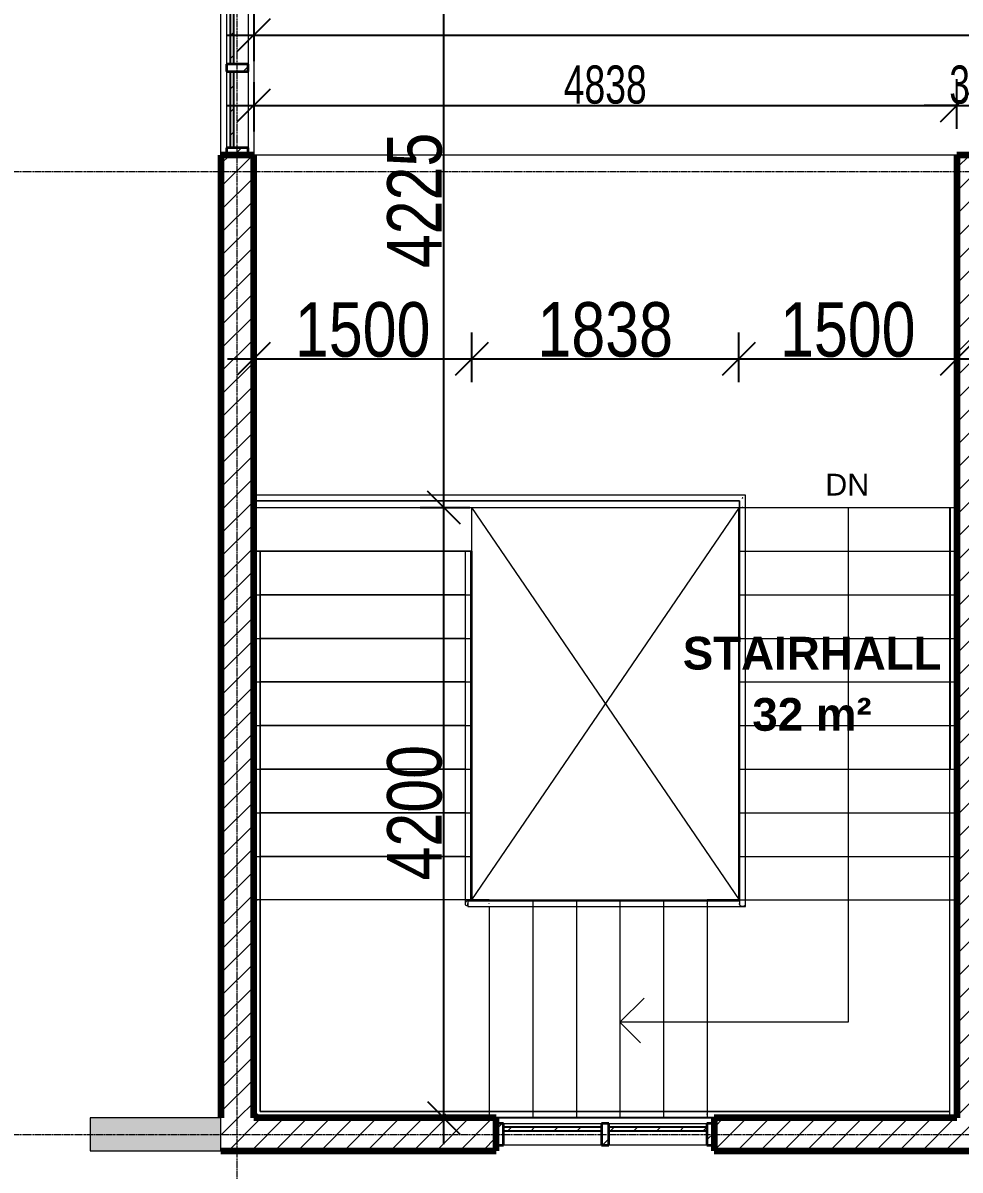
# Model space of a CAD drawing. Header units: millimetres. Extents: x -35190 to 411743, y -233114 to 23872.
# Drawn here: x 235138 to 241586, y -10577 to -2685 of the extents above; entities that cross this region are included whole.
import ezdxf

# ---------------------------------------------------------------- set-up
doc = ezdxf.new("R2010")
doc.units = ezdxf.units.MM
doc.linetypes.add('Grid Line', pattern=[22.225, 12.7, -3.175, 3.175, -3.175])
doc.linetypes.add('Overhead', pattern=[3.96875, 2.38125, -1.5875])
for name, color, linetype, lineweight in [('A-ANNO-DIMS', 211, 'Continuous', 9), ('A-AREA', 32, 'Continuous', 18), ('A-AREA-IDEN', 2, 'Continuous', 9), ('A-DETL-GENF', 92, 'Continuous', 18), ('A-DETL-THIN', 151, 'Continuous', 18), ('A-FLOR', 192, 'Continuous', 18), ('A-FLOR-HRAL', 11, 'Continuous', 18), ('A-GLAZ-CURT', 52, 'Continuous', 18), ('A-GLAZ-CWMG', 51, 'Continuous', 18), ('A-WALL', 113, 'Continuous', 18), ('A-WALL-PATT', 111, 'Continuous', 18), ('G-ANNO-TEXT', 231, 'Continuous', 9), ('S-GRID', 1, 'Continuous', 9), ('S-STRS', 31, 'Continuous', 18)]:
    doc.layers.add(name, color=color, linetype=linetype, lineweight=lineweight)
doc.styles.add('Arial_3', font='arial.ttf', dxfattribs={"width": 0.8, "height": 375})
doc.styles.add('Arial_6', font='arial.ttf', dxfattribs={"height": 525})
doc.styles.add('Arial_8', font='arial.ttf', dxfattribs={"width": 0.7, "height": 262.5})
doc.styles.add('Arial_B', font='arialbd.ttf', dxfattribs={"height": 225})
doc.dimstyles.new('main_4_5mm', dxfattribs={"dimscale": 304.8, "dimtxt": 382.597275, "dimasz": 0.738189, "dimexe": 0.590551, "dimexo": 0.0625, "dimgap": 0.024606, "dimtad": 1, "dimdec": 0, "dimzin": 0, "dimdsep": 46, "dimtxsty": 'Arial_3', "dimblk1": 'OBLIQUE', "dimblk2": 'OBLIQUE', "dimsah": 1, "dimcen": 0.09, "dimdle": 0.590551, "dimazin": 0, "dimtfac": 1, "dimtdec": 4, "dimtix": 1, "dimtmove": 0, "dimatfit": 3, "dimfxl": 0.590551, "dimfxlon": 1, "dimtvp": 1, "dimtolj": 1, "dimtzin": 0, "dimarcsym": 2})
doc.dimstyles.new('small_3_5mm', dxfattribs={"dimscale": 304.8, "dimtxt": 267.818092, "dimasz": 0.738189, "dimexe": 0.590551, "dimexo": 0.0625, "dimgap": 0.024606, "dimtad": 1, "dimdec": 0, "dimzin": 0, "dimdsep": 46, "dimtxsty": 'Arial_8', "dimblk1": 'OBLIQUE', "dimblk2": 'OBLIQUE', "dimsah": 1, "dimcen": 0.09, "dimdle": 0.590551, "dimazin": 0, "dimtfac": 1, "dimtdec": 4, "dimtix": 1, "dimtmove": 0, "dimatfit": 3, "dimfxl": 0.590551, "dimfxlon": 1, "dimtvp": 1, "dimtolj": 1, "dimtzin": 0, "dimarcsym": 2})
pattern_1 = [(45, (247326.97, -1578.69), (-79.5495, 79.5495), [])]

# ---------------------------------------------------------------- blocks, each defined once
blk = doc.blocks.new('System Panel - Glazed-725069-SECOND FLOOR')
at = {"layer": 'A-GLAZ-CURT'}
h = blk.add_hatch(dxfattribs=at)
h.set_pattern_fill('FP_6', color=256, style=0, pattern_type=2)
h.set_pattern_definition([(315, (1702.82, -10713.6), (79.5495, 79.5495), [])])
h.paths.add_polyline_path([(-262.5, 24.5), (262.5, 24.5), (262.5, 49.5), (-262.5, 49.5)])
at = {"layer": 'A-GLAZ-CURT', "lineweight": 25}
for p, q in [((262.5, 49.5), (-262.5, 49.5)), ((-262.5, 49.5), (-262.5, 24.5)), ((-262.5, 24.5), (262.5, 24.5)), ((262.5, 24.5), (262.5, 49.5))]:
    blk.add_line(p, q, dxfattribs=at)
blk = doc.blocks.new('System Panel - Glazed-725070-SECOND FLOOR')
at = {"layer": 'A-GLAZ-CURT'}
h = blk.add_hatch(dxfattribs=at)
h.set_pattern_fill('FP_7', color=256, style=0, pattern_type=2)
h.set_pattern_definition([(315, (1115.32, -10713.6), (79.5495, 79.5495), [])])
h.paths.add_polyline_path([(-275, 24.5), (275, 24.5), (275, 49.5), (-275, 49.5)])
at = {"layer": 'A-GLAZ-CURT', "lineweight": 25}
for p, q in [((275, 49.5), (-275, 49.5)), ((-275, 49.5), (-275, 24.5)), ((-275, 24.5), (275, 24.5)), ((275, 24.5), (275, 49.5))]:
    blk.add_line(p, q, dxfattribs=at)
blk = doc.blocks.new('Rectangular Mullion - 50 x 150mm-723573-SECOND FLOOR')
at = {"layer": 'A-GLAZ-CWMG'}
for p, q in [((-10788.6, -1440.3), (-10788.6, -1965.3)), ((-10638.6, -1440.3), (-10638.6, -1965.3))]:
    blk.add_line(p, q, dxfattribs=at)
blk = doc.blocks.new('Rectangular Mullion - 50 x 150mm-723960-SECOND FLOOR')
at = {"layer": 'A-GLAZ-CWMG'}
for p, q in [((-10788.6, -840.3), (-10788.6, -1390.3)), ((-10638.6, -840.3), (-10638.6, -1390.3))]:
    blk.add_line(p, q, dxfattribs=at)
blk = doc.blocks.new('Rectangular Mullion - 50 x 150mm-725067-SECOND FLOOR')
at = {"layer": 'A-GLAZ-CWMG'}
h = blk.add_hatch(dxfattribs=at)
h.set_pattern_fill('FP_9', color=256, style=0, pattern_type=2)
h.set_pattern_definition([(45, (1415.32, 10713.6), (-79.5495, 79.5495), [])])
h.paths.add_polyline_path([(-25, 75), (25, 75), (25, -75), (-25, -75)])
at = {"layer": 'A-GLAZ-CWMG', "lineweight": 35}
for p, q in [((-25, 75), (25, 75)), ((-25, -75), (-25, 75)), ((25, 75), (25, -75)), ((25, -75), (-25, -75))]:
    blk.add_line(p, q, dxfattribs=at)
blk = doc.blocks.new('Railing - Railing-466954-SECOND FLOOR')
at = {"layer": 'A-FLOR-HRAL'}
blk.add_line((-9141.5, -7176.5), (-9141.5, -7180.7), dxfattribs=at)
blk.add_line((-9141.5, -7176.5), (-9141.5, -7180.7), dxfattribs=at)
blk.add_line((-9141.5, -7176.5), (-9141.5, -7180.7), dxfattribs=at)
blk.add_line((-9141.5, -7176.5), (-9141.5, -7180.7), dxfattribs=at)
blk = doc.blocks.new('Top Rail Type - Top Rail_Internal_-466970-SECOND FLOOR')
at = {"layer": 'A-FLOR-HRAL'}
for p, q in [((-5809, -4440.3), (-5809, -6246)), ((-5769, -6246), (-5769, -4440.3)), ((-10595.7, -4740.3), (-10595.7, -7145)), ((-10555.7, -7145), (-10555.7, -4740.3)), ((-10595.7, -7145), (-10595.7, -8634.9)), ((-10555.7, -8594.9), (-10555.7, -7145)), ((-9280.5, -8594.9), (-10555.7, -8594.9)), ((-8972.2, -8594.9), (-9276.4, -8594.9)), ((-7476.4, -8594.9), (-8972.2, -8594.9)), ((-5813.1, -8594.9), (-7476.4, -8594.9)), ((-10595.7, -8634.9), (-9280.5, -8634.9)), ((-9276.4, -8634.9), (-8972.2, -8634.9)), ((-8972.2, -8634.9), (-7476.4, -8634.9)), ((-7476.4, -8634.9), (-5813.1, -8634.9))]:
    blk.add_line(p, q, dxfattribs=at)
at = {"layer": 'A-FLOR-HRAL', "flags": 128}
for points in [[(-5791.1, -4440.3), (-5789, -4440.3), (-5786.9, -4440.3)], [(-10577.8, -4740.3), (-10575.7, -4740.3), (-10573.6, -4740.3)]]:
    blk.add_lwpolyline(points, dxfattribs=at)
at = {"layer": 'A-FLOR-HRAL'}
for points in [[(-10577.8, -7140.3), (-10577.1, -7140.3), (-10575.7, -7140.3), (-10574.3, -7140.3), (-10573.6, -7140.3)], [(-9281.1, -8617), (-9281.1, -8616.3), (-9281.1, -8614.9), (-9281.1, -8613.5), (-9281.1, -8612.8)], [(-7481.1, -8617), (-7481.1, -8616.3), (-7481.1, -8614.9), (-7481.1, -8613.5), (-7481.1, -8612.8)]]:
    blk.add_open_spline(points, degree=3, dxfattribs=at)
blk.add_open_spline([(-10578, -8617.3), (-10577.7, -8616.9), (-10576.9, -8616.1), (-10575.7, -8614.9), (-10574.5, -8613.7), (-10573.7, -8612.9), (-10573.4, -8612.6)], degree=3, knots=[0.46272837, 0.46272837, 0.46272837, 0.46272837, 0.47916667, 0.5, 0.52083333, 0.53727163, 0.53727163, 0.53727163, 0.53727163], dxfattribs=at)
blk = doc.blocks.new('Top Rail Type - Top Rail_Internal_-V8-SECOND FLOOR')
at = {"layer": 'A-FLOR-HRAL'}
for p, q in [((-5809, -4440.3), (-5769, -4440.3)), ((-5809, -6240.3), (-5809, -4440.3)), ((-5769, -6240.3), (-5769, -4440.3)), ((-10555.7, -4740.3), (-10595.7, -4740.3)), ((-10595.7, -4740.3), (-10595.7, -7140.3)), ((-10555.7, -4740.3), (-10555.7, -7140.3)), ((-10595.7, -7140.3), (-10595.7, -8634.9)), ((-10555.7, -7140.3), (-10555.7, -8594.9)), ((-10555.7, -8594.9), (-9281.1, -8594.9)), ((-9281.1, -8594.9), (-7481.1, -8594.9)), ((-7481.1, -8594.9), (-5813.1, -8594.9)), ((-10595.7, -8634.9), (-9281.1, -8634.9)), ((-9281.1, -8634.9), (-7481.1, -8634.9)), ((-7481.1, -8634.9), (-5813.1, -8634.9))]:
    blk.add_line(p, q, dxfattribs=at)
blk = doc.blocks.new('Top Rail Type - Top Rail_Internal_-466989-SECOND FLOOR')
at = {"layer": 'A-FLOR-HRAL'}
for p, q in [((-7218.2, -4354.9), (-10601.1, -4354.9)), ((-10601.1, -4394.9), (-7258.2, -4394.9)), ((-7258.2, -4394.9), (-7258.2, -4435.6)), ((-7218.2, -4435.6), (-7218.2, -4354.9)), ((-7258.2, -4435.6), (-7258.2, -7165.7)), ((-7218.2, -7165.7), (-7218.2, -4435.6)), ((-9146.5, -4740.3), (-9146.5, -7167.4)), ((-9106.5, -7145.7), (-9106.5, -4740.3)), ((-8969.1, -7145.7), (-9099.4, -7145.7)), ((-7476.4, -7145.7), (-8969.1, -7145.7)), ((-7258.2, -7145.7), (-7476.4, -7145.7)), ((-9118.3, -7185.7), (-8969.1, -7185.7)), ((-8969.1, -7185.7), (-7476.4, -7185.7)), ((-7476.4, -7185.7), (-7238.2, -7185.7))]:
    blk.add_line(p, q, dxfattribs=at)
at = {"layer": 'A-FLOR-HRAL', "flags": 128}
for points in [[(-9128.6, -4740.3), (-9126.5, -4740.3), (-9124.4, -4740.3)], [(-9124.4, -7139.4), (-9126.5, -7140.3), (-9131.7, -7143.4), (-9136.5, -7147.4), (-9140.6, -7152.2), (-9143.8, -7157.3), (-9145.8, -7162.5), (-9146.5, -7167.4)], [(-9146.5, -7167.4), (-9145.8, -7171.6), (-9143.8, -7174.9), (-9140.6, -7177.1), (-9136.5, -7177.9), (-9131.7, -7177.4), (-9128.7, -7176.5)], [(-9126.6, -7182.2), (-9128, -7179.9), (-9128.8, -7175.7), (-9128.3, -7170.9), (-9126.5, -7165.7), (-9125.7, -7164.1)], [(-9106.8, -7145.6), (-9107.2, -7144.3), (-9109.2, -7141), (-9110, -7140.2)], [(-7258.2, -7165.7), (-7257.5, -7170.9), (-7255.5, -7175.7), (-7252.3, -7179.9), (-7248.2, -7183), (-7243.4, -7185), (-7238.2, -7185.7)], [(-7224.1, -7179.9), (-7228.2, -7183), (-7233, -7185), (-7238.2, -7185.7), (-7243.4, -7185), (-7248.2, -7183), (-7252.3, -7179.9), (-7255.5, -7175.7), (-7257.5, -7170.9), (-7258.2, -7165.7)], [(-7238.2, -7185.7), (-7233, -7185), (-7228.2, -7183), (-7224.1, -7179.9)]]:
    blk.add_lwpolyline(points, dxfattribs=at)
at = {"layer": 'A-FLOR-HRAL'}
blk.add_open_spline([(-7235.9, -4372.6), (-7236.2, -4372.9), (-7237, -4373.7), (-7238.2, -4374.9), (-7239.4, -4376.1), (-7240.2, -4376.9), (-7240.5, -4377.3)], degree=3, knots=[0.46272837, 0.46272837, 0.46272837, 0.46272837, 0.47916667, 0.5, 0.52083333, 0.53727163, 0.53727163, 0.53727163, 0.53727163], dxfattribs=at)
for points in [[(-7236.1, -4440.3), (-7236.8, -4440.3), (-7238.2, -4440.3), (-7239.6, -4440.3), (-7240.3, -4440.3)], [(-8981, -7167.8), (-8981.1, -7167.1), (-8981.1, -7165.7), (-8981.1, -7164.3), (-8981, -7163.6)], [(-7481.1, -7167.8), (-7481.1, -7167.1), (-7481.1, -7165.7), (-7481.1, -7164.3), (-7481.1, -7163.6)]]:
    blk.add_open_spline(points, degree=3, dxfattribs=at)
blk = doc.blocks.new('Top Rail Type - Top Rail_Internal_-V9-SECOND FLOOR')
at = {"layer": 'A-FLOR-HRAL'}
for p, q in [((-7218.2, -4354.9), (-10601.1, -4354.9)), ((-7258.2, -4394.9), (-10601.1, -4394.9)), ((-7258.2, -4440.3), (-7258.2, -4394.9)), ((-7218.2, -4440.3), (-7218.2, -4354.9)), ((-7258.2, -7145.7), (-7258.2, -4440.3)), ((-7218.2, -7185.7), (-7218.2, -4440.3)), ((-9106.5, -4740.3), (-9146.5, -4740.3)), ((-9146.5, -4740.3), (-9146.5, -7140.3)), ((-9106.5, -4740.3), (-9106.5, -7140.3)), ((-9106.5, -7140.3), (-9146.5, -7140.3)), ((-9126.5, -7145.7), (-9126.5, -7185.7)), ((-9126.5, -7145.7), (-8981.1, -7145.7)), ((-8981.1, -7145.7), (-7481.1, -7145.7)), ((-7481.1, -7145.7), (-7258.2, -7145.7)), ((-9126.5, -7185.7), (-8981.1, -7185.7)), ((-8981.1, -7185.7), (-7481.1, -7185.7)), ((-7481.1, -7185.7), (-7218.2, -7185.7))]:
    blk.add_line(p, q, dxfattribs=at)
blk = doc.blocks.new('Rectangular Mullion - 50 x 150mm-725090-SECOND FLOOR')
at = {"layer": 'A-GLAZ-CWMG'}
h = blk.add_hatch(dxfattribs=at)
h.set_pattern_fill('FP_10', color=256, style=0, pattern_type=2)
h.set_pattern_definition([(225, (-8932.34, -8752.82), (79.5495, -79.5495), [])])
h.paths.add_polyline_path([(0, 75), (-50, 75), (-50, -75), (0, -75), (0, -0.8)])
at = {"layer": 'A-GLAZ-CWMG', "lineweight": 35}
for p, q in [((0, 75), (-50, 75)), ((-50, 75), (-50, -75)), ((0, -75), (0, 75)), ((-50, -75), (0, -75))]:
    blk.add_line(p, q, dxfattribs=at)
blk = doc.blocks.new('System Panel - Glazed-725093-SECOND FLOOR')
at = {"layer": 'A-GLAZ-CURT'}
h = blk.add_hatch(dxfattribs=at)
h.set_pattern_fill('FP_11', color=256, style=0, pattern_type=2)
h.set_pattern_definition([(45, (8544.84, 8752.82), (-79.5495, 79.5495), [])])
h.paths.add_polyline_path([(337.5, 24.5), (337.5, 49.5), (-337.5, 49.5), (-337.5, 24.5), (-72.4, 24.5)])
at = {"layer": 'A-GLAZ-CURT', "lineweight": 25}
for p, q in [((337.5, 49.5), (-337.5, 49.5)), ((-337.5, 49.5), (-337.5, 24.5)), ((-337.5, 24.5), (337.5, 24.5)), ((337.5, 24.5), (337.5, 49.5))]:
    blk.add_line(p, q, dxfattribs=at)
blk = doc.blocks.new('Rectangular Mullion - 50 x 150mm-725094-SECOND FLOOR')
at = {"layer": 'A-GLAZ-CWMG'}
h = blk.add_hatch(dxfattribs=at)
h.set_pattern_fill('FP_12', color=256, style=0, pattern_type=2)
h.set_pattern_definition([(315, (7432.35, -8752.82), (79.5495, 79.5495), [])])
h.paths.add_polyline_path([(-50, 75), (0, 75), (0, -75), (-50, -75), (-50, -0.8)])
at = {"layer": 'A-GLAZ-CWMG', "lineweight": 35}
for p, q in [((-50, 75), (0, 75)), ((-50, -75), (-50, 75)), ((0, 75), (0, -75)), ((0, -75), (-50, -75))]:
    blk.add_line(p, q, dxfattribs=at)
blk = doc.blocks.new('Rectangular Mullion - 50 x 150mm-723605-SECOND FLOOR')
at = {"layer": 'A-GLAZ-CWMG'}
for p, q in [((-8882.3, -8677.8), (-8207.3, -8677.8)), ((-8207.3, -8827.8), (-8882.3, -8827.8))]:
    blk.add_line(p, q, dxfattribs=at)
blk = doc.blocks.new('Rectangular Mullion - 50 x 150mm-725076-SECOND FLOOR')
at = {"layer": 'A-GLAZ-CWMG'}
h = blk.add_hatch(dxfattribs=at)
h.set_pattern_fill('FP_37', color=256, style=0, pattern_type=2)
h.set_pattern_definition([(135, (-2015.32, 10713.6), (-79.5495, -79.5495), [])])
h.paths.add_polyline_path([(0, 75), (-50, 75), (-50, -75), (0, -75)])
at = {"layer": 'A-GLAZ-CWMG', "lineweight": 35}
for p, q in [((0, 75), (-50, 75)), ((-50, 75), (-50, -75)), ((0, -75), (0, 75)), ((-50, -75), (0, -75))]:
    blk.add_line(p, q, dxfattribs=at)
blk = doc.blocks.new('System Panel - Glazed-V69-SECOND FLOOR')
at = {"layer": 'A-GLAZ-CURT'}
h = blk.add_hatch(dxfattribs=at)
h.set_pattern_fill('FP_49', color=256, style=0, pattern_type=2)
h.set_pattern_definition([(45, (7819.85, 8752.82), (-79.5495, 79.5495), [])])
h.paths.add_polyline_path([(337.5, 24.5), (337.5, 49.5), (-337.5, 49.5), (-337.5, 24.5), (74, 24.5)])
at = {"layer": 'A-GLAZ-CURT', "lineweight": 25}
for p, q in [((337.5, 49.5), (-337.5, 49.5)), ((-337.5, 49.5), (-337.5, 24.5)), ((-337.5, 24.5), (337.5, 24.5)), ((337.5, 24.5), (337.5, 49.5))]:
    blk.add_line(p, q, dxfattribs=at)
blk = doc.blocks.new('Rectangular Mullion - 50 x 150mm-725089-SECOND FLOOR')
at = {"layer": 'A-GLAZ-CWMG'}
h = blk.add_hatch(dxfattribs=at)
h.set_pattern_fill('FP_61', color=256, style=0, pattern_type=2)
h.set_pattern_definition([(315, (8182.35, -8752.82), (79.5495, 79.5495), [])])
h.paths.add_polyline_path([(25, 75), (25, -75), (-25, -75), (-25, 75)])
at = {"layer": 'A-GLAZ-CWMG', "lineweight": 35}
for p, q in [((-25, 75), (25, 75)), ((-25, -75), (-25, 75)), ((25, 75), (25, -75)), ((25, -75), (-25, -75))]:
    blk.add_line(p, q, dxfattribs=at)
blk = doc.blocks.new('_Oblique')
at = {"color": 0, "linetype": 'ByBlock', "lineweight": -2}
blk.add_line((-0.5, -0.5), (0.5, 0.5), dxfattribs=at)
blk = doc.blocks.new('*D5149')
at = {"layer": 'A-ANNO-DIMS', "color": 0, "lineweight": -2, "transparency": 16777216}
for p, q in [((236725.9, -4834.4), (236725.9, -5175.3)), ((238225.9, -5156.3), (238225.9, -4815.3)), ((236545.9, -4995.3), (238405.9, -4995.3))]:
    blk.add_line(p, q, dxfattribs=at)
at = {"layer": 'Defpoints', "color": 0, "transparency": 16777216}
for p in [(236725.9, -4815.3), (238225.9, -4995.3), (238225.9, -5175.3)]:
    blk.add_point(p, dxfattribs=at)
at = {"layer": 'A-ANNO-DIMS', "color": 0, "lineweight": -2, "transparency": 16777216, "xscale": 224.9999999999999, "yscale": 224.9999999999999, "zscale": 224.9999999999999, "rotation": 180}
blk.add_blockref('_Oblique', (236725.9, -4995.3), dxfattribs=at)
at = {"layer": 'A-ANNO-DIMS', "color": 0, "lineweight": -2, "transparency": 16777216, "xscale": 224.9999999999999, "yscale": 224.9999999999999, "zscale": 224.9999999999999}
blk.add_blockref('_Oblique', (238225.9, -4995.3), dxfattribs=at)
at = {"layer": 'A-ANNO-DIMS', "color": 0, "transparency": 16777216, "insert": (237475.9, -4796.4), "char_height": 375, "width": 1101.88, "attachment_point": 5, "style": 'Arial_3'}
blk.add_mtext('\\A1;1500', dxfattribs=at)
blk = doc.blocks.new('*D5150')
at = {"layer": 'A-ANNO-DIMS', "color": 0, "lineweight": -2, "transparency": 16777216}
for p, q in [((238225.9, -5156.3), (238225.9, -4815.3)), ((240063.4, -5156.3), (240063.4, -4815.3)), ((238045.9, -4995.3), (240243.4, -4995.3))]:
    blk.add_line(p, q, dxfattribs=at)
at = {"layer": 'Defpoints', "color": 0, "transparency": 16777216}
for p in [(240063.4, -4995.3), (238225.9, -5175.3), (240063.4, -5175.3)]:
    blk.add_point(p, dxfattribs=at)
at = {"layer": 'A-ANNO-DIMS', "color": 0, "lineweight": -2, "transparency": 16777216, "xscale": 224.9999999999999, "yscale": 224.9999999999999, "zscale": 224.9999999999999, "rotation": 180}
blk.add_blockref('_Oblique', (238225.9, -4995.3), dxfattribs=at)
at = {"layer": 'A-ANNO-DIMS', "color": 0, "lineweight": -2, "transparency": 16777216, "xscale": 224.9999999999999, "yscale": 224.9999999999999, "zscale": 224.9999999999999}
blk.add_blockref('_Oblique', (240063.4, -4995.3), dxfattribs=at)
at = {"layer": 'A-ANNO-DIMS', "color": 0, "transparency": 16777216, "insert": (239144.6, -4796.2), "char_height": 375, "width": 1101.88, "attachment_point": 5, "style": 'Arial_3'}
blk.add_mtext('\\A1;1838', dxfattribs=at)
blk = doc.blocks.new('*D5151')
at = {"layer": 'A-ANNO-DIMS', "color": 0, "lineweight": -2, "transparency": 16777216}
for p, q in [((240063.4, -5156.3), (240063.4, -4815.3)), ((241563.4, -4834.4), (241563.4, -5175.3)), ((239883.4, -4995.3), (241743.4, -4995.3))]:
    blk.add_line(p, q, dxfattribs=at)
at = {"layer": 'Defpoints', "color": 0, "transparency": 16777216}
for p in [(241563.4, -4815.3), (241563.4, -4995.3), (240063.4, -5175.3)]:
    blk.add_point(p, dxfattribs=at)
at = {"layer": 'A-ANNO-DIMS', "color": 0, "lineweight": -2, "transparency": 16777216, "xscale": 224.9999999999999, "yscale": 224.9999999999999, "zscale": 224.9999999999999, "rotation": 180}
blk.add_blockref('_Oblique', (240063.4, -4995.3), dxfattribs=at)
at = {"layer": 'A-ANNO-DIMS', "color": 0, "lineweight": -2, "transparency": 16777216, "xscale": 224.9999999999999, "yscale": 224.9999999999999, "zscale": 224.9999999999999}
blk.add_blockref('_Oblique', (241563.4, -4995.3), dxfattribs=at)
at = {"layer": 'A-ANNO-DIMS', "color": 0, "transparency": 16777216, "insert": (240813.4, -4796.4), "char_height": 375, "width": 1101.88, "attachment_point": 5, "style": 'Arial_3'}
blk.add_mtext('\\A1;1500', dxfattribs=at)
blk = doc.blocks.new('*D5412')
at = {"layer": 'A-ANNO-DIMS', "color": 0, "lineweight": -2, "transparency": 16777216}
for p, q in [((238033.4, -10399), (238033.4, -5839)), ((237872.4, -6019), (238213.4, -6019)), ((237872.4, -10219), (238213.4, -10219))]:
    blk.add_line(p, q, dxfattribs=at)
at = {"layer": 'Defpoints', "color": 0, "transparency": 16777216}
for p in [(237853.4, -6019), (238033.4, -6019), (237853.4, -10219)]:
    blk.add_point(p, dxfattribs=at)
at = {"layer": 'A-ANNO-DIMS', "color": 0, "lineweight": -2, "transparency": 16777216, "xscale": 224.9999999999999, "yscale": 224.9999999999999, "zscale": 224.9999999999999}
for p, rotation in [((238033.4, -6019), 90), ((238033.4, -10219), 270)]:
    blk.add_blockref('_Oblique', p, dxfattribs=dict(at, rotation=rotation))
at = {"layer": 'A-ANNO-DIMS', "color": 0, "transparency": 16777216, "insert": (237834.4, -8119), "char_height": 375, "width": 1101.88, "attachment_point": 5, "rotation": 90, "style": 'Arial_3'}
blk.add_mtext('\\A1;4200', dxfattribs=at)
blk = doc.blocks.new('*D5413')
at = {"layer": 'A-ANNO-DIMS', "color": 0, "lineweight": -2, "transparency": 16777216}
for p, q in [((238033.4, -6199), (238033.4, -1614)), ((237872.4, -1794), (238213.4, -1794)), ((237872.4, -6019), (238213.4, -6019))]:
    blk.add_line(p, q, dxfattribs=at)
at = {"layer": 'Defpoints', "color": 0, "transparency": 16777216}
for p in [(237853.4, -1794), (238033.4, -1794), (237853.4, -6019)]:
    blk.add_point(p, dxfattribs=at)
at = {"layer": 'A-ANNO-DIMS', "color": 0, "lineweight": -2, "transparency": 16777216, "xscale": 224.9999999999999, "yscale": 224.9999999999999, "zscale": 224.9999999999999}
for p, rotation in [((238033.4, -1794), 90), ((238033.4, -6019), 270)]:
    blk.add_blockref('_Oblique', p, dxfattribs=dict(at, rotation=rotation))
at = {"layer": 'A-ANNO-DIMS', "color": 0, "transparency": 16777216, "insert": (237834.4, -3906.5), "char_height": 375, "width": 1101.88, "attachment_point": 5, "rotation": 90, "style": 'Arial_3'}
blk.add_mtext('\\A1;4225', dxfattribs=at)
blk = doc.blocks.new('*D5414')
at = {"layer": 'A-ANNO-DIMS', "color": 0, "lineweight": -2, "transparency": 16777216}
for p, q in [((241563.4, -3413.5), (241563.4, -3072.5)), ((236725.9, -3091.6), (236725.9, -3432.5)), ((236545.9, -3252.5), (241743.4, -3252.5))]:
    blk.add_line(p, q, dxfattribs=at)
at = {"layer": 'Defpoints', "color": 0, "transparency": 16777216}
for p in [(236725.9, -3072.5), (241563.4, -3252.5), (241563.4, -3432.5)]:
    blk.add_point(p, dxfattribs=at)
at = {"layer": 'A-ANNO-DIMS', "color": 0, "lineweight": -2, "transparency": 16777216, "xscale": 224.9999999999999, "yscale": 224.9999999999999, "zscale": 224.9999999999999, "rotation": 180}
blk.add_blockref('_Oblique', (236725.9, -3252.5), dxfattribs=at)
at = {"layer": 'A-ANNO-DIMS', "color": 0, "lineweight": -2, "transparency": 16777216, "xscale": 224.9999999999999, "yscale": 224.9999999999999, "zscale": 224.9999999999999}
blk.add_blockref('_Oblique', (241563.4, -3252.5), dxfattribs=at)
at = {"layer": 'A-ANNO-DIMS', "color": 0, "transparency": 16777216, "insert": (239144.6, -3110.9), "char_height": 262.5, "width": 672.429, "attachment_point": 5, "style": 'Arial_8'}
blk.add_mtext('\\A1;4838', dxfattribs=at)
blk = doc.blocks.new('*D5415')
at = {"layer": 'A-ANNO-DIMS', "color": 0, "lineweight": -2, "transparency": 16777216}
for p, q in [((241563.4, -3413.5), (241563.4, -3072.5)), ((241888.4, -3091.6), (241888.4, -3432.5)), ((241563.4, -3252.5), (241338.4, -3252.5)), ((241563.4, -3252.5), (241888.4, -3252.5)), ((241888.4, -3252.5), (242113.4, -3252.5))]:
    blk.add_line(p, q, dxfattribs=at)
at = {"layer": 'Defpoints', "color": 0, "transparency": 16777216}
for p in [(241888.4, -3072.5), (241888.4, -3252.5), (241563.4, -3432.5)]:
    blk.add_point(p, dxfattribs=at)
at = {"layer": 'A-ANNO-DIMS', "color": 0, "lineweight": -2, "transparency": 16777216, "xscale": 224.9999999999999, "yscale": 224.9999999999999, "zscale": 224.9999999999999}
blk.add_blockref('_Oblique', (241563.4, -3252.5), dxfattribs=at)
at = {"layer": 'A-ANNO-DIMS', "color": 0, "lineweight": -2, "transparency": 16777216, "xscale": 224.9999999999999, "yscale": 224.9999999999999, "zscale": 224.9999999999999, "rotation": 180}
blk.add_blockref('_Oblique', (241888.4, -3252.5), dxfattribs=at)
at = {"layer": 'A-ANNO-DIMS', "color": 0, "transparency": 16777216, "insert": (241725.9, -3110.9), "char_height": 262.5, "width": 504.322, "attachment_point": 5, "style": 'Arial_8'}
blk.add_mtext('\\A1;325', dxfattribs=at)
blk = doc.blocks.new('*D5472')
at = {"layer": 'A-ANNO-DIMS', "color": 0, "lineweight": -2, "transparency": 16777216}
for p, q in [((236725.9, -2607.6), (236725.9, -2948.6)), ((288550.9, -2607.6), (288550.9, -2948.6)), ((236545.9, -2768.6), (288730.9, -2768.6))]:
    blk.add_line(p, q, dxfattribs=at)
at = {"layer": 'Defpoints', "color": 0, "transparency": 16777216}
for p in [(236725.9, -2588.6), (288550.9, -2588.6), (288550.9, -2768.6)]:
    blk.add_point(p, dxfattribs=at)
at = {"layer": 'A-ANNO-DIMS', "color": 0, "lineweight": -2, "transparency": 16777216, "xscale": 224.9999999999999, "yscale": 224.9999999999999, "zscale": 224.9999999999999, "rotation": 180}
blk.add_blockref('_Oblique', (236725.9, -2768.6), dxfattribs=at)
at = {"layer": 'A-ANNO-DIMS', "color": 0, "lineweight": -2, "transparency": 16777216, "xscale": 224.9999999999999, "yscale": 224.9999999999999, "zscale": 224.9999999999999}
blk.add_blockref('_Oblique', (288550.9, -2768.6), dxfattribs=at)
at = {"layer": 'A-ANNO-DIMS', "color": 0, "transparency": 16777216, "insert": (262638.4, -2627.1), "char_height": 262.5, "width": 840.537, "attachment_point": 5, "style": 'Arial_8'}
blk.add_mtext('\\A1;51825', dxfattribs=at)

msp = doc.modelspace()

# ---------------------------------------------------------------- hatches: boundary and pattern name
at = {"layer": 'A-DETL-GENF'}
h = msp.add_hatch(color=1, dxfattribs=at)
h.paths.add_polyline_path([(289253.2, -10444), (289675.9, -10444), (289675.9, -10219), (288775.9, -10219), (288775.9, -10444)])
h.paths.add_polyline_path([(236385.9, -10444), (236500.9, -10444), (236500.9, -10219), (235600.9, -10219), (235600.9, -10444), (235804.9, -10444)])
h.paths.add_polyline_path([(288450.7, -1794), (288450.7, -1569), (287250.7, -1569), (287250.7, -1794), (288091.2, -1794)])
h.paths.add_polyline_path([(238025.9, -1794), (238025.9, -1569), (236825.9, -1569), (236825.9, -1794), (236966.8, -1794)])
h.paths.add_polyline_path([(261275.9, 4106), (261500.9, 4106), (261500.9, 4956), (261275.9, 4956)])
at = {"layer": 'A-WALL-PATT'}
h = msp.add_hatch(dxfattribs=at)
h.set_pattern_fill('FP_1', color=256, style=0, pattern_type=2)
h.set_pattern_definition(pattern_1)
h.paths.add_polyline_path([(236676.4, -10219), (236725.9, -10219), (236725.9, -3594), (236500.9, -3594), (236500.9, -10219)])
h.paths.add_polyline_path([(236500.9, -1794), (236725.9, -1794), (236725.9, -1509), (236500.9, -1509)])
h.paths.add_polyline_path([(236725.9, -609), (236725.9, 33), (236500.9, 33), (236500.9, -609)])
h.paths.add_polyline_path([(236725.9, 1533), (236725.9, 3683), (236500.9, 3683), (236500.9, 1533)])
h.paths.add_polyline_path([(236500.9, 4583), (236725.9, 4583), (236725.9, 6034), (236500.9, 6034), (236500.9, 5371.5)])
h.paths.add_polyline_path([(236725.9, 8134), (236725.9, 8953), (236500.9, 8953), (236500.9, 8134)])
h.paths.add_polyline_path([(236500.9, 11053), (236725.9, 11053), (236725.9, 12531), (236500.9, 12531), (236500.9, 11203)])
h = msp.add_hatch(dxfattribs=at)
h.set_pattern_fill('FP_1', color=256, style=0, pattern_type=2)
h.set_pattern_definition(pattern_1)
h.paths.add_polyline_path([(241788.4, -10219), (241788.4, -3594), (241563.4, -3594), (241563.4, -10219), (241614.5, -10219)])
h = msp.add_hatch(dxfattribs=at)
h.set_pattern_fill('FP_1', color=256, style=0, pattern_type=2)
h.set_pattern_definition(pattern_1)
h.paths.add_polyline_path([(239894.6, -10444), (241788.4, -10444), (241788.4, -10219), (239894.6, -10219)])
h.paths.add_polyline_path([(236966.8, -10444), (238394.6, -10444), (238394.6, -10219), (236500.9, -10219), (236500.9, -10444)])
h.paths.add_polyline_path([(243888.4, -10444), (245625.9, -10444), (245625.9, -10219), (243888.4, -10219)])

# ---------------------------------------------------------------- linework, layer by layer
at = {"layer": 'A-AREA'}
msp.add_line((241563.4, -3594), (236725.9, -3594), dxfattribs=at)
at = {"layer": 'A-DETL-THIN'}
for p, q in [((238225.9, -8719), (240068.8, -6019)), ((240068.8, -8719), (238225.9, -6019)), ((238225.9, -6319), (238225.9, -6019)), ((240068.8, -6019), (241563.4, -6019)), ((240068.8, -6019), (240068.8, -8719)), ((240816.1, -6019), (240816.1, -9560.7)), ((241563.4, -6019), (241563.4, -10219)), ((236725.9, -6319), (238225.9, -6319)), ((238225.9, -6319), (238225.9, -8719)), ((240068.8, -6319), (241563.4, -6319)), ((236725.9, -6619), (238225.9, -6619)), ((240068.8, -6619), (241563.4, -6619)), ((236725.9, -6919), (238225.9, -6919)), ((240068.8, -6919), (241563.4, -6919)), ((236725.9, -7219), (238225.9, -7219)), ((240068.8, -7219), (241563.4, -7219)), ((236725.9, -7519), (238225.9, -7519)), ((240068.8, -7519), (241563.4, -7519)), ((236725.9, -7819), (238225.9, -7819)), ((240068.8, -7819), (241563.4, -7819)), ((236725.9, -8119), (238225.9, -8119)), ((240068.8, -8119), (241563.4, -8119)), ((236725.9, -8419), (238225.9, -8419)), ((240068.8, -8419), (241563.4, -8419)), ((238225.9, -8719), (236725.9, -8719)), ((238225.9, -8719), (240068.8, -8719)), ((238645.9, -8719), (238645.9, -10219)), ((238945.9, -8719), (238945.9, -10219)), ((239245.9, -8719), (239245.9, -10219)), ((239545.9, -8719), (239545.9, -10219)), ((239845.9, -8719), (239845.9, -10219)), ((240068.8, -8719), (241563.4, -8719)), ((238345.9, -8839), (238345.9, -10219)), ((239245.9, -9560.7), (239412.6, -9394)), ((240816.1, -9560.7), (239245.9, -9560.7)), ((239245.9, -9560.7), (239387.3, -9702.1)), ((236500.9, -10219), (235600.9, -10219)), ((235600.9, -10219), (235600.9, -10444)), ((236500.9, -10444), (236500.9, -10219)), ((235600.9, -10444), (236500.9, -10444))]:
    msp.add_line(p, q, dxfattribs=at)
at = {"layer": 'A-FLOR'}
for p, q in [((236725.9, -6019), (240068.8, -6019)), ((240108.8, -6019), (241513.9, -6019)), ((241513.9, -6019), (241513.9, -10219))]:
    msp.add_line(p, q, dxfattribs=at)
at = {"layer": 'A-WALL'}
for p, q in [((236500.9, -3594), (236500.9, -1794)), ((236725.9, -1794), (236725.9, -3594))]:
    msp.add_line(p, q, dxfattribs=at)
at = {"layer": 'A-WALL', "lineweight": 140}
for p, q in [((236500.9, -3594), (236500.9, -10219)), ((236725.9, -3594), (236500.9, -3594)), ((236725.9, -10219), (236725.9, -3594)), ((241888.4, -3594), (241563.4, -3594)), ((241563.4, -3594), (241563.4, -10219)), ((238394.6, -10219), (236725.9, -10219)), ((238394.6, -10444), (238394.6, -10219)), ((241563.4, -10219), (239894.6, -10219)), ((239894.6, -10219), (239894.6, -10444)), ((236500.9, -10444), (238394.6, -10444)), ((239894.6, -10444), (241788.4, -10444))]:
    msp.add_line(p, q, dxfattribs=at)
at = {"layer": 'S-GRID', "linetype": 'Grid Line'}
for p, q in [((236613.4, -24980.3), (236613.4, 17292.4)), ((231291.7, -3706.5), (294398.4, -3706.5)), ((231291.7, -10331.5), (294398.4, -10331.5))]:
    msp.add_line(p, q, dxfattribs=at)
at = {"layer": 'S-STRS'}
for p, q in [((240063.4, -6019), (240068.8, -6019)), ((240063.4, -6319), (240063.4, -6019)), ((240108.8, -6019), (241518, -6019)), ((241558, -6019), (241563.4, -6019)), ((236731.3, -6319), (236725.9, -6319)), ((238180.5, -6319), (236771.3, -6319)), ((238225.9, -6319), (238220.5, -6319)), ((238225.9, -6319), (238225.9, -6619)), ((240063.4, -6619), (240063.4, -6319)), ((240063.4, -6319), (240068.8, -6319)), ((240108.8, -6319), (241513.9, -6319)), ((236731.3, -6619), (236725.9, -6619)), ((238180.5, -6619), (236771.3, -6619)), ((238225.9, -6619), (238220.5, -6619)), ((238225.9, -6619), (238225.9, -6919)), ((240063.4, -6919), (240063.4, -6619)), ((240063.4, -6619), (240068.8, -6619)), ((240108.8, -6619), (241513.9, -6619)), ((236731.3, -6919), (236725.9, -6919)), ((238180.5, -6919), (236771.3, -6919)), ((238225.9, -6919), (238220.5, -6919)), ((238225.9, -6919), (238225.9, -7219)), ((240063.4, -7219), (240063.4, -6919)), ((240063.4, -6919), (240068.8, -6919)), ((240108.8, -6919), (241513.9, -6919)), ((236731.3, -7219), (236725.9, -7219)), ((238180.5, -7219), (236771.3, -7219)), ((238225.9, -7219), (238220.5, -7219)), ((238225.9, -7219), (238225.9, -7519)), ((240063.4, -7519), (240063.4, -7219)), ((240063.4, -7219), (240068.8, -7219)), ((240108.8, -7219), (241513.9, -7219)), ((236731.3, -7519), (236725.9, -7519)), ((238180.5, -7519), (236771.3, -7519)), ((238225.9, -7519), (238220.5, -7519)), ((238225.9, -7519), (238225.9, -7819)), ((240063.4, -7819), (240063.4, -7519)), ((240063.4, -7519), (240068.8, -7519)), ((240108.8, -7519), (241513.9, -7519)), ((236731.3, -7819), (236725.9, -7819)), ((238180.5, -7819), (236771.3, -7819)), ((238225.9, -7819), (238220.5, -7819)), ((238225.9, -7819), (238225.9, -8119)), ((240063.4, -8119), (240063.4, -7819)), ((240063.4, -7819), (240068.8, -7819)), ((240108.8, -7819), (241513.9, -7819)), ((236731.3, -8119), (236725.9, -8119)), ((238180.5, -8119), (236771.3, -8119)), ((238225.9, -8119), (238220.5, -8119)), ((238225.9, -8119), (238225.9, -8419)), ((240063.4, -8419), (240063.4, -8119)), ((240063.4, -8119), (240068.8, -8119)), ((240108.8, -8119), (241513.9, -8119)), ((236731.3, -8419), (236725.9, -8419)), ((238180.5, -8419), (236771.3, -8419)), ((238225.9, -8419), (238220.5, -8419)), ((238225.9, -8419), (238225.9, -8719)), ((240063.4, -8719), (240063.4, -8419)), ((240063.4, -8419), (240068.8, -8419)), ((240108.8, -8419), (241513.9, -8419)), ((236731.3, -8719), (236725.9, -8719)), ((238180.5, -8719), (236771.3, -8719)), ((238225.9, -8719), (238220.5, -8719)), ((238345.9, -8719), (238225.9, -8719)), ((238345.9, -8719), (238345.9, -8724.4)), ((238345.9, -8719), (238645.9, -8719)), ((238645.9, -8719), (238945.9, -8719)), ((238645.9, -8719), (238645.9, -8724.4)), ((238945.9, -8719), (239245.9, -8719)), ((238945.9, -8719), (238945.9, -8724.4)), ((239245.9, -8719), (239545.9, -8719)), ((239245.9, -8719), (239245.9, -8724.4)), ((239545.9, -8719), (239845.9, -8719)), ((239545.9, -8719), (239545.9, -8724.4)), ((240063.4, -8719), (239845.9, -8719)), ((239845.9, -8719), (239845.9, -8724.4)), ((240063.4, -8719), (240068.8, -8719)), ((240108.8, -8719), (241513.9, -8719)), ((238345.9, -8764.4), (238345.9, -10173.6)), ((238645.9, -8764.4), (238645.9, -10173.6)), ((238945.9, -8764.4), (238945.9, -10173.6)), ((239245.9, -8764.4), (239245.9, -10173.6)), ((239545.9, -8764.4), (239545.9, -10173.6)), ((239845.9, -8764.4), (239845.9, -10173.6)), ((238345.9, -10213.6), (238345.9, -10219)), ((238394.6, -10219), (238645.9, -10219)), ((238645.9, -10213.6), (238645.9, -10219)), ((238645.9, -10219), (238945.9, -10219)), ((238945.9, -10213.6), (238945.9, -10219)), ((238945.9, -10219), (239245.9, -10219)), ((239245.9, -10213.6), (239245.9, -10219)), ((239245.9, -10219), (239545.9, -10219)), ((239545.9, -10213.6), (239545.9, -10219)), ((239545.9, -10219), (239845.9, -10219)), ((239845.9, -10213.6), (239845.9, -10219)), ((239845.9, -10219), (239894.6, -10219))]:
    msp.add_line(p, q, dxfattribs=at)
at = {"layer": 'S-STRS', "linetype": 'Overhead'}
for p, q in [((236731.3, -6319), (236725.9, -6319)), ((238180.5, -6319), (236771.3, -6319)), ((238225.9, -6319), (238220.5, -6319)), ((240063.4, -6319), (240068.8, -6319)), ((240108.8, -6319), (241513.9, -6319)), ((236731.3, -6619), (236725.9, -6619)), ((238180.5, -6619), (236771.3, -6619)), ((238225.9, -6619), (238220.5, -6619)), ((240063.4, -6619), (240068.8, -6619)), ((240108.8, -6619), (241513.9, -6619)), ((236731.3, -6919), (236725.9, -6919)), ((238180.5, -6919), (236771.3, -6919)), ((238225.9, -6919), (238220.5, -6919)), ((240063.4, -6919), (240068.8, -6919)), ((240108.8, -6919), (241513.9, -6919)), ((236731.3, -7219), (236725.9, -7219)), ((238180.5, -7219), (236771.3, -7219)), ((238225.9, -7219), (238220.5, -7219)), ((240063.4, -7219), (240068.8, -7219)), ((240108.8, -7219), (241513.9, -7219)), ((236731.3, -7519), (236725.9, -7519)), ((238180.5, -7519), (236771.3, -7519)), ((238225.9, -7519), (238220.5, -7519)), ((240063.4, -7519), (240068.8, -7519)), ((240108.8, -7519), (241513.9, -7519)), ((236731.3, -7819), (236725.9, -7819)), ((238180.5, -7819), (236771.3, -7819)), ((238225.9, -7819), (238220.5, -7819)), ((240063.4, -7819), (240068.8, -7819)), ((240108.8, -7819), (241513.9, -7819)), ((236731.3, -8119), (236725.9, -8119)), ((238180.5, -8119), (236771.3, -8119)), ((238225.9, -8119), (238220.5, -8119)), ((240063.4, -8119), (240068.8, -8119)), ((240108.8, -8119), (241513.9, -8119)), ((236731.3, -8419), (236725.9, -8419)), ((238180.5, -8419), (236771.3, -8419)), ((238225.9, -8419), (238220.5, -8419)), ((240063.4, -8419), (240068.8, -8419)), ((240108.8, -8419), (241513.9, -8419)), ((236731.3, -8719), (236725.9, -8719)), ((238180.5, -8719), (236771.3, -8719)), ((238225.9, -8719), (238220.5, -8719)), ((238345.9, -8719), (238345.9, -8724.4)), ((238645.9, -8719), (238645.9, -8724.4)), ((238945.9, -8719), (238945.9, -8724.4)), ((239245.9, -8719), (239245.9, -8724.4)), ((239545.9, -8719), (239545.9, -8724.4)), ((239845.9, -8719), (239845.9, -8724.4)), ((240063.4, -8719), (240068.8, -8719)), ((240108.8, -8719), (241513.9, -8719)), ((238345.9, -8764.4), (238345.9, -10173.6)), ((238645.9, -8764.4), (238645.9, -10173.6)), ((238945.9, -8764.4), (238945.9, -10173.6)), ((239245.9, -8764.4), (239245.9, -10173.6)), ((239545.9, -8764.4), (239545.9, -10173.6)), ((239845.9, -8764.4), (239845.9, -10173.6)), ((238345.9, -10213.6), (238345.9, -10219)), ((238645.9, -10213.6), (238645.9, -10219)), ((238945.9, -10213.6), (238945.9, -10219)), ((239245.9, -10213.6), (239245.9, -10219)), ((239545.9, -10213.6), (239545.9, -10219)), ((239845.9, -10213.6), (239845.9, -10219))]:
    msp.add_line(p, q, dxfattribs=at)

# ---------------------------------------------------------------- block references
at = {"layer": 'A-FLOR-HRAL'}
for name in ['Top Rail Type - Top Rail_Internal_-466989-SECOND FLOOR', 'Top Rail Type - Top Rail_Internal_-V9-SECOND FLOOR', 'Top Rail Type - Top Rail_Internal_-466970-SECOND FLOOR', 'Top Rail Type - Top Rail_Internal_-V8-SECOND FLOOR', 'Railing - Railing-466954-SECOND FLOOR']:
    msp.add_blockref(name, (247327, -1578.7), dxfattribs=at)
at = {"layer": 'A-GLAZ-CURT', "rotation": 89.99999999999993}
for name, p in [('System Panel - Glazed-725070-SECOND FLOOR', (236613.4, -2694)), ('System Panel - Glazed-725069-SECOND FLOOR', (236613.4, -3281.5))]:
    msp.add_blockref(name, p, dxfattribs=at)
at = {"layer": 'A-GLAZ-CURT'}
for name, p in [('System Panel - Glazed-725093-SECOND FLOOR', (238782.1, -10331.5)), ('System Panel - Glazed-V69-SECOND FLOOR', (239507.1, -10331.5))]:
    msp.add_blockref(name, p, dxfattribs=at)
at = {"layer": 'A-GLAZ-CWMG'}
for name, p in [('Rectangular Mullion - 50 x 150mm-723960-SECOND FLOOR', (247327, -1578.7)), ('Rectangular Mullion - 50 x 150mm-723573-SECOND FLOOR', (247327, -1578.7)), ('Rectangular Mullion - 50 x 150mm-723605-SECOND FLOOR', (247327, -1578.7)), ('Rectangular Mullion - 50 x 150mm-723605-SECOND FLOOR', (248052, -1578.7))]:
    msp.add_blockref(name, p, dxfattribs=at)
at = {"layer": 'A-GLAZ-CWMG', "extrusion": (0, 0, -1)}
for name, p, rotation in [('Rectangular Mullion - 50 x 150mm-725067-SECOND FLOOR', (-236613.4, -2994), 90.00000000000007), ('Rectangular Mullion - 50 x 150mm-725089-SECOND FLOOR', (-239144.6, -10331.5), 180), ('Rectangular Mullion - 50 x 150mm-725094-SECOND FLOOR', (-239894.6, -10331.5), 180)]:
    msp.add_blockref(name, p, dxfattribs=dict(at, rotation=rotation))
at = {"layer": 'A-GLAZ-CWMG'}
for name, p, rotation in [('Rectangular Mullion - 50 x 150mm-725076-SECOND FLOOR', (236613.4, -3594), 269.9999999999999), ('Rectangular Mullion - 50 x 150mm-725090-SECOND FLOOR', (238394.6, -10331.5), 180)]:
    msp.add_blockref(name, p, dxfattribs=dict(at, rotation=rotation))

# ---------------------------------------------------------------- texts
at = {"layer": 'A-AREA-IDEN', "char_height": 225, "attachment_point": 1, "style": 'Arial_B'}
for s, insert, width in [('STAIRHALL', (239677.9, -6908.6), 2170.569), ('32 m²', (240156.8, -7329.5), 1010.126)]:
    msp.add_mtext(s, dxfattribs=dict(at, insert=insert, width=width))

# ---------------------------------------------------------------- dimensions: what is measured, and where the dimension line sits
at = {"layer": 'A-ANNO-DIMS'}
for base, p1, p2, override, picture, middle in [((238033.4, -1794), (237853.4, -6019), (237853.4, -1794), {"dimpost": '<>', "dimfxl": 4225}, '*D5413', (237834.4, -3906.5)), ((238033.4, -6019), (237853.4, -10219), (237853.4, -6019), {"dimpost": '<>', "dimfxl": 4200}, '*D5412', (237834.4, -8119))]:
    dim = msp.add_linear_dim(base=base, p1=p1, p2=p2, angle=90, dimstyle='main_4_5mm', override=override, dxfattribs=at)
    dim.commit()
    dim.dimension.update_dxf_attribs({"geometry": picture, "text_midpoint": middle})
for base, p1, p2, dimstyle, override, picture, middle in [((288550.9, -2768.6), (236725.9, -2588.6), (288550.9, -2588.6), 'small_3_5mm', {"dimpost": '<>', "dimfxl": 51825}, '*D5472', (262638.4, -2627.1)), ((241563.3786243, -3252.5255304), (236725.8786243, -3072.5255304), (241563.3786243, -3432.5255304), 'small_3_5mm', {"dimpost": '<>', "dimfxl": 4850.876854}, '*D5414', (239144.6286243, -3110.9105918)), ((241888.4, -3252.5), (241563.4, -3432.5), (241888.4, -3072.5), 'small_3_5mm', {"dimpost": '<>', "dimfxl": 485}, '*D5415', (241725.9, -3110.9)), ((238225.9, -4995.3), (236725.9, -4815.3), (238225.9, -5175.3), 'main_4_5mm', {"dimpost": '<>', "dimfxl": 1542.595216}, '*D5149', (237475.9, -4796.4)), ((240063.3786243, -4995.3291283), (238225.8786243, -5175.3291283), (240063.3786243, -5175.3291283), 'main_4_5mm', {"dimpost": '<>', "dimfxl": 1837.5}, '*D5150', (239144.6286243, -4796.2363588)), ((241563.4, -4995.3), (240063.4, -5175.3), (241563.4, -4815.3), 'main_4_5mm', {"dimpost": '<>', "dimfxl": 1542.595216}, '*D5151', (240813.4, -4796.4))]:
    dim = msp.add_linear_dim(base=base, p1=p1, p2=p2, dimstyle=dimstyle, override=override, dxfattribs=at)
    dim.commit()
    dim.dimension.update_dxf_attribs({"geometry": picture, "text_midpoint": middle})

# ---------------------------------------------------------------- next in the draw order: texts
at = {"layer": 'G-ANNO-TEXT', "color": 7, "insert": (240658.5, -5786.6), "char_height": 150, "width": 372.785, "attachment_point": 1, "style": 'Arial_6', "bg_fill": 3, "box_fill_scale": 1.25, "bg_fill_color": 256, "bg_fill_true_color": 13158600, "bg_fill_transparency": 0}
msp.add_mtext('DN', dxfattribs=at)

doc.saveas('drawing.dxf')
